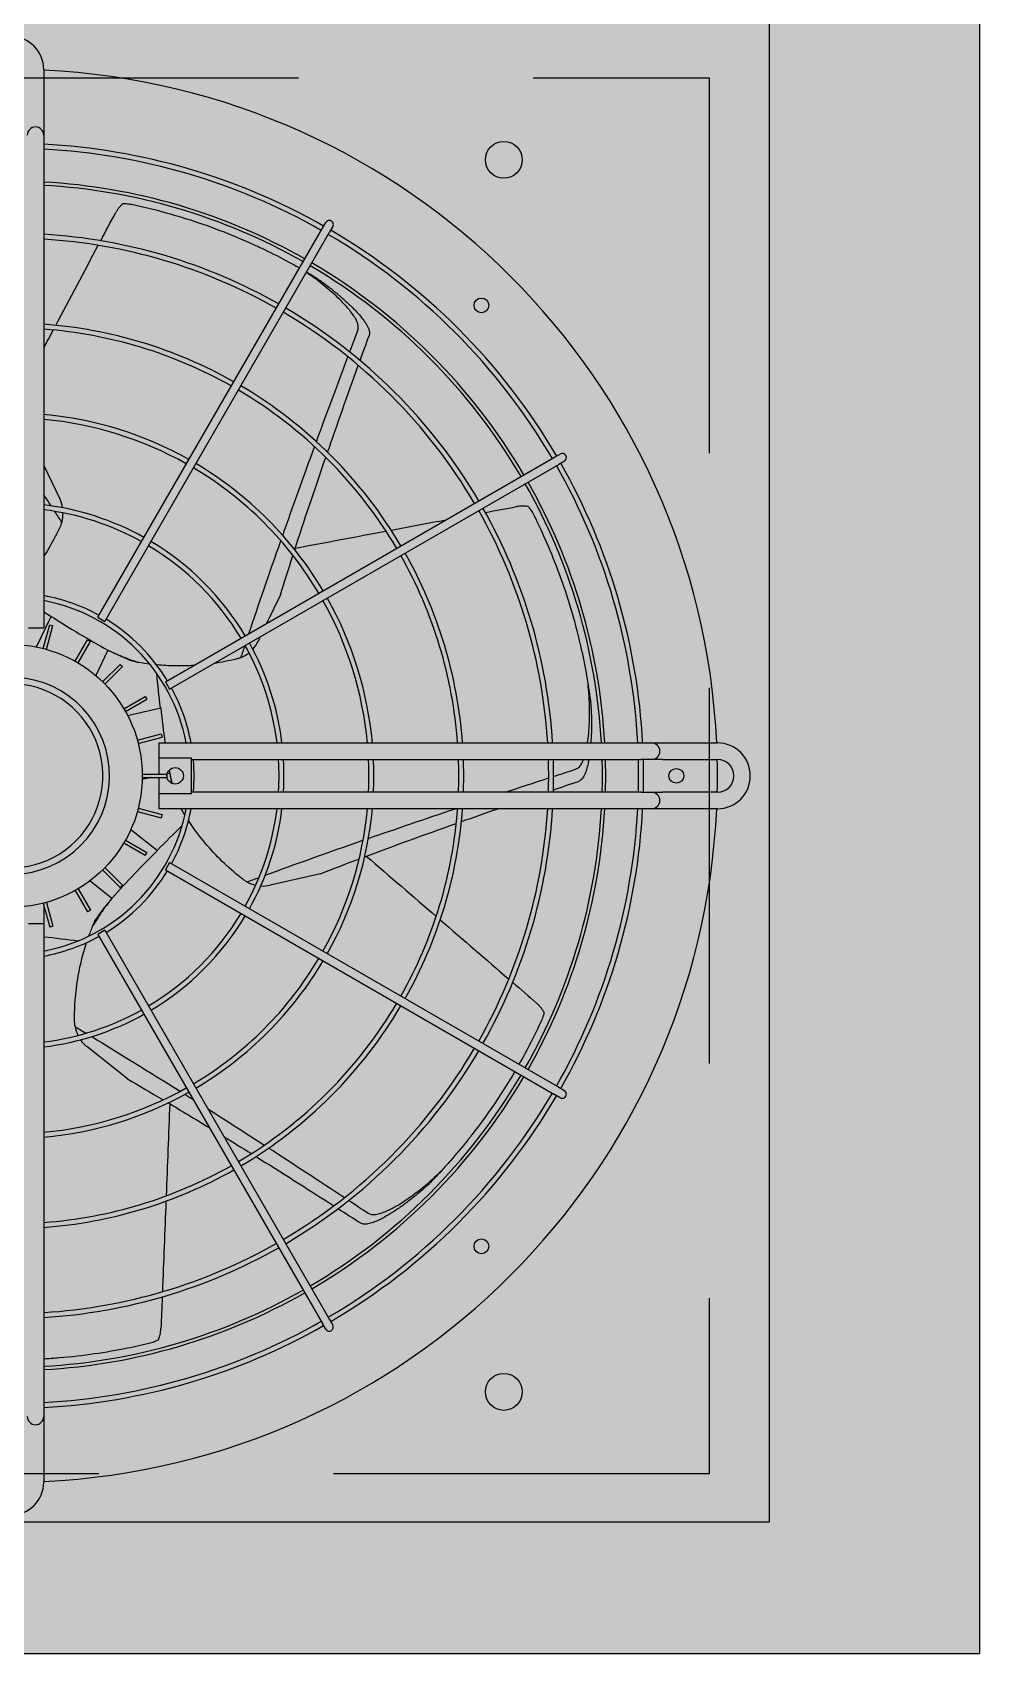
# Model space of a CAD drawing. Header units: metres. Extents: x 0 to 132, y -109 to 310.
# Drawn here: x 18.87 to 19.274, y 254.394 to 255.084 of the extents above; entities that cross this region are included whole.
import ezdxf

# ---------------------------------------------------------------- set-up
doc = ezdxf.new("R2010")
doc.units = ezdxf.units.M
doc.header["$LTSCALE"] = 0.036
doc.linetypes.add('HIDDEN', pattern=[9.525, 6.35, -3.175])
for name, color, linetype in [('elec psiktis', 170, 'Continuous'), ('elec psiktis exartimata', 170, 'Continuous'), ('fan klimatismos hatch', 21, 'Continuous'), ('mihanologika text', 20, 'Continuous')]:
    doc.layers.add(name, color=color, linetype=linetype)

# ---------------------------------------------------------------- blocks, each defined once
blk = doc.blocks.new('heat pump exoteriko')
at = {"layer": 'fan klimatismos hatch'}
blk.add_hatch(color=21, dxfattribs=at).paths.add_polyline_path([(10748.15617, 16894.06774), (10749.33267, 16894.06774), (10749.33267, 16895.13726), (10748.15617, 16895.13726)])
at = {"layer": 'elec psiktis'}
for p in [(10749.33267, 16895.13726), (10748.15617, 16894.06774)]:
    blk.add_line(p, (10749.33267, 16894.06774), dxfattribs=at)
at = {"layer": 'elec psiktis exartimata', "linetype": 'HIDDEN'}
for p, q in [((10748.31816, 16895.02705), (10749.16816, 16895.02705)), ((10749.16816, 16895.02705), (10749.16816, 16894.17705)), ((10749.16816, 16894.17705), (10748.31816, 16894.17705))]:
    blk.add_line(p, q, dxfattribs=at)
at = {"layer": 'elec psiktis exartimata'}
for p, q in [((10748.76316, 16895.03205), (10748.76316, 16894.99855)), ((10748.76316, 16894.99855), (10748.76316, 16894.99205)), ((10748.76316, 16894.99205), (10748.76316, 16894.98555)), ((10748.76316, 16894.98555), (10748.76316, 16894.69205)), ((10748.93275, 16894.93542), (10748.93475, 16894.93888)), ((10748.796, 16894.69856), (10748.93275, 16894.93542)), ((10748.80033, 16894.69606), (10748.93708, 16894.93292)), ((10748.93908, 16894.93638), (10748.93708, 16894.93292)), ((10748.76316, 16894.79099), (10748.77295, 16894.77068)), ((10748.83718, 16894.65921), (10749.07403, 16894.79596)), ((10748.83968, 16894.65488), (10749.07653, 16894.79163)), ((10749.07403, 16894.79596), (10749.0775, 16894.79796)), ((10749.08, 16894.79363), (10749.07653, 16894.79163)), ((10748.90723, 16894.71225), (10748.89882, 16894.69481)), ((10748.75383, 16894.69205), (10748.76316, 16894.69205)), ((10748.75875, 16894.68051), (10748.76772, 16894.69913)), ((10748.7629, 16894.67958), (10748.76678, 16894.69407)), ((10748.76483, 16894.67906), (10748.76872, 16894.69355)), ((10748.76678, 16894.69407), (10748.76872, 16894.69355)), ((10748.796, 16894.69856), (10748.80033, 16894.69606)), ((10748.78229, 16894.67183), (10748.7898, 16894.68482)), ((10748.78403, 16894.67083), (10748.79153, 16894.68382)), ((10748.7898, 16894.68482), (10748.79153, 16894.68382)), ((10748.89497, 16894.68681), (10748.89357, 16894.6839)), ((10748.80223, 16894.67861), (10748.79479, 16894.66316)), ((10748.8025, 16894.67842), (10748.80621, 16894.67663)), ((10748.79902, 16894.65932), (10748.80963, 16894.66993)), ((10748.80043, 16894.65791), (10748.81104, 16894.66852)), ((10748.80963, 16894.66993), (10748.81104, 16894.66852)), ((10748.83718, 16894.65921), (10748.83968, 16894.65488)), ((10748.81194, 16894.64291), (10748.82493, 16894.65041)), ((10748.81294, 16894.64118), (10748.82593, 16894.64868)), ((10748.81423, 16894.63878), (10748.83437, 16894.64338)), ((10748.82493, 16894.65041), (10748.82593, 16894.64868)), ((10748.82017, 16894.62372), (10748.83467, 16894.6276)), ((10748.82069, 16894.62179), (10748.83518, 16894.62567)), ((10748.83316, 16894.62205), (10748.83316, 16894.61272)), ((10748.83316, 16894.62205), (10749.12666, 16894.62205)), ((10748.83467, 16894.6276), (10748.83518, 16894.62567)), ((10749.12666, 16894.62205), (10749.13316, 16894.62205)), ((10749.13316, 16894.62205), (10749.13966, 16894.62205)), ((10749.13966, 16894.62205), (10749.17316, 16894.62205)), ((10748.85316, 16894.61272), (10748.83316, 16894.61272)), ((10748.83316, 16894.61272), (10748.83316, 16894.60305)), ((10748.85316, 16894.59138), (10748.85316, 16894.61272)), ((10748.85316, 16894.61205), (10749.12666, 16894.61205)), ((10749.13316, 16894.61205), (10749.12666, 16894.61205)), ((10749.13966, 16894.61205), (10749.13316, 16894.61205)), ((10749.13966, 16894.61205), (10749.17316, 16894.61205)), ((10748.82316, 16894.60305), (10748.83816, 16894.60305)), ((10748.83816, 16894.60305), (10748.83816, 16894.60105)), ((10748.83985, 16894.6036), (10748.83831, 16894.60325)), ((10748.83986, 16894.60327), (10748.84078, 16894.59926)), ((10748.82866, 16894.60105), (10748.82313, 16894.59979)), ((10748.82316, 16894.60105), (10748.83816, 16894.60105)), ((10748.83316, 16894.60105), (10748.83316, 16894.59138)), ((10749.12666, 16894.59205), (10748.85316, 16894.59205)), ((10749.12666, 16894.59205), (10749.13316, 16894.59205)), ((10749.13316, 16894.59205), (10749.13966, 16894.59205)), ((10749.17316, 16894.59205), (10749.13966, 16894.59205)), ((10748.82069, 16894.58231), (10748.83518, 16894.57843)), ((10748.83316, 16894.59138), (10748.85316, 16894.59138)), ((10748.83316, 16894.59138), (10748.83316, 16894.58205)), ((10749.12666, 16894.58205), (10748.83316, 16894.58205)), ((10749.13316, 16894.58205), (10749.12666, 16894.58205)), ((10749.13966, 16894.58205), (10749.13316, 16894.58205)), ((10749.17316, 16894.58205), (10749.13966, 16894.58205)), ((10748.82017, 16894.58038), (10748.83467, 16894.57649)), ((10748.83518, 16894.57843), (10748.83467, 16894.57649)), ((10748.81294, 16894.56292), (10748.82593, 16894.55541)), ((10748.81619, 16894.56939), (10748.83235, 16894.55651)), ((10748.81194, 16894.56119), (10748.82493, 16894.55368)), ((10748.82593, 16894.55541), (10748.82493, 16894.55368)), ((10748.79902, 16894.54478), (10748.80963, 16894.53417)), ((10748.80043, 16894.54619), (10748.81104, 16894.53558)), ((10748.83968, 16894.54921), (10748.83718, 16894.54488)), ((10748.83718, 16894.54488), (10749.07403, 16894.40813)), ((10748.83968, 16894.54921), (10749.07653, 16894.41246)), ((10748.93162, 16894.54249), (10748.90093, 16894.53549)), ((10748.78403, 16894.53327), (10748.79153, 16894.52028)), ((10748.80466, 16894.52742), (10748.79125, 16894.53812)), ((10748.81104, 16894.53558), (10748.80963, 16894.53417)), ((10748.7629, 16894.52452), (10748.76678, 16894.51003)), ((10748.76316, 16894.52354), (10748.76316, 16894.51205)), ((10748.76483, 16894.52504), (10748.76872, 16894.51054)), ((10748.78229, 16894.53227), (10748.7898, 16894.51928)), ((10748.80441, 16894.52721), (10748.80184, 16894.52399)), ((10748.79153, 16894.52028), (10748.7898, 16894.51928)), ((10748.76316, 16894.51205), (10748.75383, 16894.51205)), ((10748.76316, 16894.51205), (10748.76316, 16894.21855)), ((10748.76872, 16894.51054), (10748.76678, 16894.51003)), ((10748.80033, 16894.50804), (10748.796, 16894.50554)), ((10748.796, 16894.50554), (10748.93275, 16894.26868)), ((10748.80033, 16894.50804), (10748.93708, 16894.27118)), ((10748.8141, 16894.41758), (10748.78949, 16894.4372)), ((10749.0775, 16894.40613), (10749.07403, 16894.40813)), ((10749.07653, 16894.41246), (10749.08, 16894.41046)), ((10748.93475, 16894.26521), (10748.93275, 16894.26868)), ((10748.93708, 16894.27118), (10748.93908, 16894.26771)), ((10748.76316, 16894.21855), (10748.76316, 16894.21205)), ((10748.76316, 16894.21205), (10748.76316, 16894.20555)), ((10748.76316, 16894.20555), (10748.76316, 16894.17205))]:
    blk.add_line(p, q, dxfattribs=at)
blk.add_lwpolyline([(10748.28397, 16895.06218), (10749.20472, 16895.06218), (10749.20472, 16894.14781), (10748.28397, 16894.14781)], close=True, dxfattribs=at)
for centre, radius in [((10749.04316, 16894.97705), 0.01125), ((10749.02954, 16894.88843), 0.0045), ((10748.74316, 16894.60205), 0.08), ((10748.84316, 16894.60205), 0.005), ((10749.14816, 16894.60205), 0.0045), ((10749.02954, 16894.31567), 0.0045), ((10749.04316, 16894.22705), 0.01125)]:
    blk.add_circle(centre, radius, dxfattribs=at)
for centre, radius, start, end in [((10748.74316, 16895.03205), 0.02, 0, 180), ((10748.74316, 16894.60205), 0.43, 2.66588, 87.33412), ((10748.75816, 16894.99205), 0.005, 0, 180), ((10748.74316, 16894.60205), 0.385, 60.37205, 87.02226), ((10748.74316, 16894.60205), 0.382, 60.37498, 86.99885), ((10748.74316, 16894.60205), 0.362, 60.39569, 86.83287), ((10748.74316, 16894.60205), 0.36, 60.39789, 86.81526), ((10748.93691, 16894.93763), 0.0025, 330, 150), ((10748.74316, 16894.60205), 0.3303, 60.43367, 86.52856), ((10748.74316, 16894.60205), 0.3273, 60.43764, 86.4967), ((10748.74316, 16894.60205), 0.382, 30.37498, 59.62502), ((10748.74316, 16894.60205), 0.385, 30.37205, 59.62795), ((10748.74316, 16894.60205), 0.36, 30.39789, 59.60211), ((10748.74316, 16894.60205), 0.362, 30.39569, 59.60431), ((10748.74316, 16894.60205), 0.3273, 30.43764, 59.56236), ((10748.74316, 16894.60205), 0.3303, 30.43367, 59.56633), ((10748.74316, 16894.60205), 0.2756, 60.51974, 85.83845), ((10748.74316, 16894.60205), 0.2726, 60.52546, 85.79257), ((10748.74316, 16894.60205), 0.2756, 30.51974, 59.48026), ((10748.74316, 16894.60205), 0.2726, 30.52546, 59.47454), ((10748.74316, 16894.60205), 0.2209, 60.64845, 84.8054), ((10748.74316, 16894.60205), 0.2179, 60.65738, 84.73368), ((10748.74316, 16894.60205), 0.2179, 30.65738, 59.34262), ((10748.74316, 16894.60205), 0.2209, 30.64845, 59.35155), ((10748.74316, 16894.60205), 0.382, 3.00115, 29.62502), ((10749.07875, 16894.7958), 0.0025, 300, 120), ((10748.74316, 16894.60205), 0.385, 2.97774, 29.62795), ((10748.74316, 16894.60205), 0.36, 3.18474, 29.60211), ((10748.74316, 16894.60205), 0.362, 3.16713, 29.60431), ((10748.75493, 16894.762), 0.02, 9.31822, 25.71429), ((10748.74316, 16894.60205), 0.1662, 60.86188, 83.08845), ((10748.74316, 16894.60205), 0.1632, 60.87773, 82.96076), ((10748.75493, 16894.762), 0.02, 344.15395, 0.37202), ((10748.74316, 16894.60205), 0.3273, 3.5033, 29.56236), ((10748.74316, 16894.60205), 0.3303, 3.47144, 29.56633), ((10748.74316, 16894.60205), 0.1632, 30.87773, 59.12227), ((10748.74316, 16894.60205), 0.1662, 30.86188, 59.13812), ((10748.74316, 16894.60205), 0.2726, 4.20743, 29.47454), ((10748.74316, 16894.60205), 0.2756, 4.16155, 29.48026), ((10748.74316, 16894.60205), 0.1115, 61.28477, 79.66681), ((10748.74316, 16894.60205), 0.2209, 5.1946, 29.35155), ((10748.74316, 16894.60205), 0.1085, 10.62218, 79.37782), ((10748.74316, 16894.60205), 0.2179, 5.26632, 29.34262), ((10749.06416, 16895.15851), 0.54672, 237.16557, 241.37458), ((10748.74316, 16894.60205), 0.1115, 31.28477, 58.71523), ((10748.74316, 16894.60205), 0.1632, 7.03924, 29.12227), ((10748.74316, 16894.60205), 0.1662, 6.91155, 29.13812), ((10748.87555, 16894.69258), 0.02, 317.88965, 334.28571), ((10748.87555, 16894.69258), 0.02, 292.72538, 308.94345), ((10748.74316, 16894.60205), 0.06, 183.18969, 86.81031), ((10748.74316, 16894.60205), 0.056, 179.41531, 90.58469), ((10748.74316, 16894.60205), 0.1115, 10.33319, 28.71523), ((10749.37836, 16894.69803), 0.54672, 185.737, 187.98886), ((10749.13316, 16894.61705), 0.005, 270, 90), ((10749.17316, 16894.60205), 0.02, 270, 90), ((10748.74316, 16894.60205), 0.1115, 0, 5.14555), ((10748.74316, 16894.60205), 0.1632, 0, 3.51297), ((10748.74316, 16894.60205), 0.1662, 0, 3.44948), ((10748.74316, 16894.60205), 0.2179, 0, 2.63038), ((10748.74316, 16894.60205), 0.2209, 0, 2.59463), ((10748.74316, 16894.60205), 0.2726, 0, 2.1023), ((10748.74316, 16894.60205), 0.2756, 0, 2.0794), ((10748.74316, 16894.60205), 0.3273, 0, 1.75083), ((10748.74316, 16894.60205), 0.3303, 0, 1.73492), ((10748.74316, 16894.60205), 0.36, 0, 1.59175), ((10748.74316, 16894.60205), 0.362, 0, 1.58296), ((10748.74316, 16894.60205), 0.382, 0, 1.50006), ((10748.74316, 16894.60205), 0.385, 0, 1.48837), ((10748.74316, 16894.60205), 0.43, 0, 1.33258), ((10749.17316, 16894.60205), 0.01, 270, 90), ((10749.37836, 16894.69803), 0.54672, 189.74648, 189.946), ((10748.74316, 16894.60205), 0.1115, 354.85445, 0), ((10748.74316, 16894.60205), 0.1632, 356.48703, 0), ((10748.74316, 16894.60205), 0.1662, 356.55052, 0), ((10748.74316, 16894.60205), 0.2179, 357.36962, 0), ((10748.74316, 16894.60205), 0.2209, 357.40537, 0), ((10748.74316, 16894.60205), 0.2726, 357.8977, 0), ((10748.74316, 16894.60205), 0.2756, 357.9206, 0), ((10748.74316, 16894.60205), 0.3273, 358.24917, 0), ((10748.74316, 16894.60205), 0.3303, 358.26508, 0), ((10748.74316, 16894.60205), 0.36, 358.40825, 0), ((10748.74316, 16894.60205), 0.362, 358.41704, 0), ((10748.74316, 16894.60205), 0.382, 358.49994, 0), ((10748.74316, 16894.60205), 0.385, 358.51163, 0), ((10748.74316, 16894.60205), 0.43, 358.66742, 0), ((10749.13316, 16894.58705), 0.005, 270, 90), ((10748.74316, 16894.60205), 0.1085, 280.62218, 349.37782), ((10748.74316, 16894.60205), 0.43, 272.66588, 357.33412), ((10748.74316, 16894.60205), 0.1115, 331.28477, 349.66681), ((10748.74316, 16894.60205), 0.1632, 330.87773, 352.96076), ((10748.74316, 16894.60205), 0.1662, 330.86188, 353.08845), ((10748.74316, 16894.60205), 0.2179, 330.65738, 354.73368), ((10748.74316, 16894.60205), 0.2209, 330.64845, 354.8054), ((10748.74316, 16894.60205), 0.2726, 330.52546, 355.79257), ((10748.74316, 16894.60205), 0.2756, 330.51974, 355.83845), ((10748.74316, 16894.60205), 0.3273, 330.43764, 356.4967), ((10748.74316, 16894.60205), 0.3303, 330.43367, 356.52856), ((10748.74316, 16894.60205), 0.36, 330.39789, 356.81526), ((10748.74316, 16894.60205), 0.362, 330.39569, 356.83287), ((10748.74316, 16894.60205), 0.382, 330.37498, 356.99885), ((10748.74316, 16894.60205), 0.385, 330.37205, 357.02226), ((10749.21424, 16894.16528), 0.54672, 134.30843, 138.51743), ((10748.74316, 16894.60205), 0.1115, 301.28477, 328.71523), ((10748.89648, 16894.55499), 0.02, 241.29681, 257.51488), ((10748.89648, 16894.55499), 0.02, 266.46108, 282.85714), ((10748.74316, 16894.60205), 0.1632, 300.87773, 329.12227), ((10748.74316, 16894.60205), 0.1662, 300.86188, 329.13812), ((10748.74316, 16894.60205), 0.1115, 280.33319, 298.71523), ((10748.74316, 16894.60205), 0.2179, 300.65738, 329.34262), ((10748.74316, 16894.60205), 0.2209, 300.64845, 329.35155), ((10748.74316, 16894.60205), 0.2726, 300.52546, 329.47454), ((10748.74316, 16894.60205), 0.1632, 277.03924, 299.12227), ((10748.74316, 16894.60205), 0.1662, 276.91155, 299.13812), ((10748.74316, 16894.60205), 0.2756, 300.51974, 329.48026), ((10748.80196, 16894.45283), 0.02, 189.86824, 206.08631), ((10748.80196, 16894.45283), 0.02, 215.03251, 231.42857), ((10748.74316, 16894.60205), 0.3273, 300.43764, 329.56236), ((10748.74316, 16894.60205), 0.3303, 300.43367, 329.56633), ((10748.74316, 16894.60205), 0.36, 300.39789, 329.60211), ((10748.74316, 16894.60205), 0.362, 300.39569, 329.60431), ((10748.74316, 16894.60205), 0.2179, 275.26632, 299.34262), ((10748.74316, 16894.60205), 0.2209, 275.1946, 299.35155), ((10748.74316, 16894.60205), 0.382, 300.37498, 329.62502), ((10748.74316, 16894.60205), 0.385, 300.37205, 329.62795), ((10749.07875, 16894.4083), 0.0025, 240, 60), ((10748.74316, 16894.60205), 0.2726, 274.20743, 299.47454), ((10748.74316, 16894.60205), 0.2756, 274.16155, 299.48026), ((10748.74316, 16894.60205), 0.3273, 273.5033, 299.56236), ((10748.74316, 16894.60205), 0.3303, 273.47144, 299.56633), ((10748.74316, 16894.60205), 0.36, 273.18474, 299.60211), ((10748.74316, 16894.60205), 0.362, 273.16713, 299.60431), ((10748.74316, 16894.60205), 0.382, 273.00115, 299.62502), ((10748.74316, 16894.60205), 0.385, 272.97774, 299.62795), ((10748.93691, 16894.26646), 0.0025, 210, 30), ((10748.75816, 16894.21205), 0.005, 180, 0), ((10748.74316, 16894.17205), 0.02, 180, 0)]:
    blk.add_arc(centre, radius, start, end, dxfattribs=at)
at = {"layer": 'elec psiktis exartimata', "extrusion": (0, 0, -1)}
for centre, major_axis, ratio, start_param, end_param in [((10746.59749, 16889.82345), (-3.45237, -7.16892), 0.040757, 2.343333, 2.346709), ((10746.59749, 16889.82345), (-3.45237, -7.16892), 0.040757, 2.333158, 2.342778), ((10746.59749, 16889.82345), (-3.45237, -7.16892), 0.040757, 2.330442, 2.332595), ((10756.31866, 16910.00965), (-7.46757, -15.50657), 0.018843, 0.206114, 0.210059), ((10756.31866, 16910.00965), (-7.43303, -15.43485), 0.018843, 0.181938, 0.187017), ((10756.31866, 16910.00965), (-7.46757, -15.50657), 0.018843, 0.188944, 0.205219), ((10756.31866, 16910.00965), (-7.43303, -15.43485), 0.018843, 0.161837, 0.180909), ((10756.31866, 16910.00965), (-7.46757, -15.50657), 0.018843, 0.169281, 0.187941), ((10756.31866, 16910.00965), (-7.43303, -15.43485), 0.018843, 0.137514, 0.160637), ((10741.42026, 16910.13129), (7.46757, -15.50657), 0.018843, 0.144674, 0.147962), ((10741.42026, 16910.13129), (7.46757, -15.50657), 0.018843, 0.13987, 0.143049), ((10743.6693, 16893.30019), (-7.75741, -1.77058), 0.040757, 2.343333, 2.346709), ((10743.6693, 16893.30019), (-7.75741, -1.77058), 0.040757, 2.322894, 2.332595), ((10743.6693, 16893.30019), (-7.75741, -1.77058), 0.040757, 2.333158, 2.339108), ((10756.31866, 16910.00965), (-7.46757, -15.50657), 0.018843, 0.146026, 0.168097), ((10756.31866, 16910.00965), (-7.43303, -15.43485), 0.018843, 0.124789, 0.135982), ((10748.93549, 16894.67835), (0.29218, -0.14071), 0.192511, 2.087387, 2.106047), ((10756.31866, 16910.00965), (-7.46757, -15.50657), 0.018843, 0.13987, 0.143016), ((10748.92273, 16894.49925), (0.07216, -0.31617), 0.192511, 2.087387, 2.163873), ((10765.51255, 16898.28577), (-16.77948, -3.82981), 0.018843, 0.206114, 0.210059), ((10765.51255, 16898.28577), (-16.77948, -3.82981), 0.018843, 0.19712, 0.205219), ((10765.51255, 16898.28577), (-16.70187, -3.81209), 0.018843, 0.181938, 0.187017), ((10765.51255, 16898.28577), (-16.77948, -3.82981), 0.018843, 0.169281, 0.187526), ((10765.51255, 16898.28577), (-16.70187, -3.81209), 0.018843, 0.161837, 0.170185), ((10765.51255, 16898.28577), (-16.70187, -3.81209), 0.018843, 0.137514, 0.160637), ((10748.77475, 16894.39756), (-0.2022, -0.25355), 0.192511, 2.087387, 2.163873), ((10765.51255, 16898.28577), (-16.77948, -3.82981), 0.018843, 0.144674, 0.168097), ((10744.56183, 16897.75726), (6.22096, -4.96105), 0.040757, -0.818699, -0.808998), ((10765.51255, 16898.28577), (-16.70187, -3.81209), 0.018843, 0.124789, 0.135982), ((10765.51255, 16898.28577), (-16.77948, -3.82981), 0.018843, 0.13987, 0.143049), ((10744.56183, 16897.75726), (6.22096, -4.96105), 0.040757, -0.808434, -0.798814), ((10748.60299, 16894.44986), (-0.3243, 0), 0.192511, 2.087387, 2.163873), ((10744.56183, 16897.75726), (6.22096, -4.96105), 0.040757, -0.79826, -0.794884), ((10762.07876, 16883.78797), (13.4561, -10.73088), 0.018843, 3.281463, 3.284642), ((10762.07876, 16883.78797), (13.4561, -10.73088), 0.018843, 3.286266, 3.30969), ((10762.07876, 16883.78797), (13.39386, -10.68125), 0.018843, 3.266381, 3.277575), ((10762.07876, 16883.78797), (13.4561, -10.73088), 0.018843, 3.310873, 3.31287), ((10748.60299, 16899.83839), (0, -7.9569), 0.040757, -0.818699, -0.808998), ((10762.07876, 16883.78797), (13.39386, -10.68125), 0.018843, 3.279106, 3.290935), ((10762.07876, 16883.78797), (13.4561, -10.73088), 0.018843, 3.316492, 3.329534), ((10762.07876, 16883.78797), (13.39386, -10.68125), 0.018843, 3.294965, 3.30223), ((10762.07876, 16883.78797), (13.4561, -10.73088), 0.018843, 3.330536, 3.346812), ((10762.07876, 16883.78797), (13.39386, -10.68125), 0.018843, 3.303429, 3.322502), ((10748.60299, 16899.83839), (0, -7.9569), 0.040757, -0.808434, -0.798814), ((10762.07876, 16883.78797), (13.39386, -10.68125), 0.018843, 3.323531, 3.328609), ((10762.07876, 16883.78797), (13.4561, -10.73088), 0.018843, 3.347706, 3.351652), ((10748.60299, 16899.83839), (0, -7.9569), 0.040757, -0.79826, -0.794884)]:
    blk.add_ellipse(centre, major_axis=major_axis, ratio=ratio, start_param=start_param, end_param=end_param, dxfattribs=at)
at = {"layer": 'elec psiktis exartimata'}
for points, knots in [([(10748.81128, 16894.95037), (10748.81114, 16894.95025), (10748.811, 16894.95012), (10748.81042, 16894.94957), (10748.80999, 16894.94913), (10748.80917, 16894.94821), (10748.80878, 16894.94773), (10748.80804, 16894.94672), (10748.8077, 16894.9462), (10748.8072, 16894.94537), (10748.80703, 16894.94507), (10748.80687, 16894.94476)], [148.21489, 148.21489, 148.21489, 148.21489, 148.790276, 148.790276, 150.632855, 150.632855, 152.475435, 152.475435, 154.318014, 154.318014, 155.348889, 155.348889, 155.348889, 155.348889]), ([(10748.81128, 16894.95037), (10748.81191, 16894.95041), (10748.81253, 16894.95042), (10748.81434, 16894.95036), (10748.8155, 16894.95021), (10748.81663, 16894.94998)], [23.505025, 23.505025, 23.505025, 23.505025, 25.859516, 25.859516, 30.318685, 30.318685, 30.318685, 30.318685]), ([(10748.81663, 16894.94998), (10748.82115, 16894.94902), (10748.82583, 16894.94794), (10748.83689, 16894.94513), (10748.84337, 16894.94331), (10748.85665, 16894.93913), (10748.86345, 16894.93677), (10748.87725, 16894.93148), (10748.88425, 16894.92855), (10748.89333, 16894.92439), (10748.89539, 16894.92343), (10748.89745, 16894.92243)], [5.628237, 5.628237, 5.628237, 5.628237, 24.441601, 24.441601, 48.883202, 48.883202, 73.324803, 73.324803, 97.766405, 97.766405, 104.926774, 104.926774, 104.926774, 104.926774]), ([(10748.89745, 16894.92243), (10748.90243, 16894.92004), (10748.90741, 16894.9175), (10748.91451, 16894.91365), (10748.91666, 16894.91246), (10748.91879, 16894.91125)], [104.926774, 104.926774, 104.926774, 104.926774, 122.208006, 122.208006, 129.682914, 129.682914, 129.682914, 129.682914]), ([(10748.95431, 16894.87327), (10748.95441, 16894.87354), (10748.95448, 16894.87382), (10748.9546, 16894.87452), (10748.95462, 16894.87495), (10748.95457, 16894.87581), (10748.95449, 16894.87624), (10748.9543, 16894.87708), (10748.95417, 16894.87749), (10748.95385, 16894.87837), (10748.95364, 16894.87886), (10748.95316, 16894.87984), (10748.9529, 16894.88033), (10748.95205, 16894.88178), (10748.95141, 16894.88272), (10748.95006, 16894.88457), (10748.94935, 16894.88547), (10748.9479, 16894.88719), (10748.94717, 16894.88801), (10748.94511, 16894.89025), (10748.94368, 16894.8917), (10748.94069, 16894.89456), (10748.93915, 16894.89596), (10748.93596, 16894.89873), (10748.93433, 16894.90008), (10748.931, 16894.90273), (10748.9293, 16894.90403), (10748.92607, 16894.90639), (10748.92453, 16894.90747), (10748.92299, 16894.90852)], [116.818504, 116.818504, 116.818504, 116.818504, 117.674315, 117.674315, 118.90653, 118.90653, 120.138745, 120.138745, 121.370961, 121.370961, 122.9854, 122.9854, 124.599839, 124.599839, 127.828717, 127.828717, 131.057596, 131.057596, 134.286474, 134.286474, 140.459649, 140.459649, 146.632824, 146.632824, 152.805999, 152.805999, 158.979173, 158.979173, 164.453305, 164.453305, 164.453305, 164.453305]), ([(10748.92312, 16894.90875), (10748.92396, 16894.90826), (10748.92479, 16894.90776), (10748.92678, 16894.90658), (10748.92794, 16894.90588), (10748.92909, 16894.90517)], [28.432762, 28.432762, 28.432762, 28.432762, 31.17572, 31.17572, 34.967352, 34.967352, 34.967352, 34.967352]), ([(10748.92909, 16894.90517), (10748.93012, 16894.90446), (10748.93114, 16894.90373), (10748.93398, 16894.90168), (10748.93578, 16894.90033), (10748.93931, 16894.89757), (10748.94105, 16894.89615), (10748.94444, 16894.89328), (10748.94609, 16894.89182), (10748.94929, 16894.88886), (10748.95082, 16894.88736), (10748.95306, 16894.88504), (10748.95386, 16894.88419), (10748.95545, 16894.88239), (10748.95624, 16894.88146), (10748.95774, 16894.87954), (10748.95846, 16894.87855), (10748.95942, 16894.87705), (10748.95972, 16894.87654), (10748.96026, 16894.87552), (10748.96051, 16894.875), (10748.96103, 16894.87373), (10748.96129, 16894.87289), (10748.96142, 16894.87162), (10748.96142, 16894.8712), (10748.96132, 16894.87051), (10748.96125, 16894.87024), (10748.96116, 16894.86997)], [72.856457, 72.856457, 72.856457, 72.856457, 76.498272, 76.498272, 82.972306, 82.972306, 89.446341, 89.446341, 95.920375, 95.920375, 102.39441, 102.39441, 105.823764, 105.823764, 109.253118, 109.253118, 112.682473, 112.682473, 114.39715, 114.39715, 116.111827, 116.111827, 118.548976, 118.548976, 119.767551, 119.767551, 120.608571, 120.608571, 120.608571, 120.608571]), ([(10749.05796, 16894.76597), (10749.05778, 16894.766), (10749.05759, 16894.76603), (10749.0568, 16894.76615), (10749.05619, 16894.76621), (10749.05496, 16894.76627), (10749.05434, 16894.76627), (10749.05309, 16894.76622), (10749.05247, 16894.76617), (10749.05151, 16894.76604), (10749.05117, 16894.76598), (10749.05083, 16894.76592)], [148.21489, 148.21489, 148.21489, 148.21489, 148.790276, 148.790276, 150.632855, 150.632855, 152.475435, 152.475435, 154.318014, 154.318014, 155.348889, 155.348889, 155.348889, 155.348889]), ([(10749.05796, 16894.76597), (10749.05838, 16894.7655), (10749.05878, 16894.76502), (10749.05986, 16894.76357), (10749.06047, 16894.76257), (10749.06099, 16894.76154)], [23.505025, 23.505025, 23.505025, 23.505025, 25.859516, 25.859516, 30.318685, 30.318685, 30.318685, 30.318685]), ([(10749.06099, 16894.76154), (10749.06306, 16894.75741), (10749.06514, 16894.75308), (10749.06984, 16894.74268), (10749.07245, 16894.73648), (10749.07746, 16894.72349), (10749.07985, 16894.7167), (10749.08433, 16894.70261), (10749.0864, 16894.69532), (10749.08881, 16894.68562), (10749.08934, 16894.68341), (10749.08985, 16894.68118)], [5.628237, 5.628237, 5.628237, 5.628237, 24.441601, 24.441601, 48.883202, 48.883202, 73.324803, 73.324803, 97.766405, 97.766405, 104.926774, 104.926774, 104.926774, 104.926774]), ([(10748.77309, 16894.75363), (10748.77211, 16894.75149), (10748.77107, 16894.74937), (10748.76789, 16894.74327), (10748.76562, 16894.73936), (10748.76316, 16894.73556)], [22.344079, 22.344079, 22.344079, 22.344079, 29.207025, 29.207025, 42.305301, 42.305301, 42.305301, 42.305301]), ([(10748.77417, 16894.75654), (10748.77406, 16894.75616), (10748.77395, 16894.75579), (10748.77361, 16894.75483), (10748.77337, 16894.75423), (10748.77309, 16894.75363)], [74.725099, 74.725099, 74.725099, 74.725099, 75.874264, 75.874264, 77.80458, 77.80458, 77.80458, 77.80458]), ([(10749.08985, 16894.68118), (10749.09108, 16894.67579), (10749.09219, 16894.67031), (10749.09363, 16894.66231), (10749.09404, 16894.65984), (10749.09443, 16894.65737)], [104.926774, 104.926774, 104.926774, 104.926774, 122.208006, 122.208006, 129.840338, 129.840338, 129.840338, 129.840338]), ([(10748.80221, 16894.67856), (10748.8023, 16894.67851), (10748.8024, 16894.67846), (10748.80451, 16894.67744), (10748.80661, 16894.6765), (10748.81094, 16894.67468), (10748.81317, 16894.67379), (10748.81722, 16894.67229), (10748.81901, 16894.67165), (10748.82084, 16894.67104)], [51.900767, 51.900767, 51.900767, 51.900767, 52.250056, 52.250056, 59.476064, 59.476064, 66.702072, 66.702072, 72.30074, 72.30074, 72.30074, 72.30074]), ([(10748.81798, 16894.67156), (10748.81796, 16894.67157), (10748.81793, 16894.67158), (10748.81461, 16894.67286), (10748.81141, 16894.67421), (10748.80761, 16894.67596), (10748.80691, 16894.67629), (10748.80621, 16894.67663)], [63.116183, 63.116183, 63.116183, 63.116183, 63.200181, 63.200181, 73.733544, 73.733544, 76.156299, 76.156299, 76.156299, 76.156299]), ([(10748.82084, 16894.67104), (10748.8204, 16894.67111), (10748.81997, 16894.67119), (10748.81899, 16894.67136), (10748.81846, 16894.67146), (10748.81798, 16894.67156)], [60.821368, 60.821368, 60.821368, 60.821368, 62.414931, 62.414931, 64.507113, 64.507113, 64.507113, 64.507113]), ([(10748.88033, 16894.67316), (10748.87805, 16894.67259), (10748.87574, 16894.67208), (10748.87119, 16894.6712), (10748.86894, 16894.67081), (10748.86669, 16894.67048)], [22.344079, 22.344079, 22.344079, 22.344079, 29.207025, 29.207025, 35.813429, 35.813429, 35.813429, 35.813429]), ([(10748.88328, 16894.67413), (10748.88292, 16894.67398), (10748.88256, 16894.67384), (10748.8816, 16894.6735), (10748.88097, 16894.67331), (10748.88033, 16894.67316)], [74.725099, 74.725099, 74.725099, 74.725099, 75.874264, 75.874264, 77.80458, 77.80458, 77.80458, 77.80458]), ([(10748.85449, 16894.66921), (10748.85079, 16894.66898), (10748.84709, 16894.66889), (10748.83955, 16894.669), (10748.8357, 16894.66921), (10748.83189, 16894.66957)], [47.666287, 47.666287, 47.666287, 47.666287, 58.414049, 58.414049, 69.687336, 69.687336, 69.687336, 69.687336]), ([(10749.09412, 16894.62205), (10749.09441, 16894.62397), (10749.09464, 16894.62594), (10749.09501, 16894.62999), (10749.09515, 16894.63207), (10749.09532, 16894.63629), (10749.09537, 16894.63841), (10749.09536, 16894.64266), (10749.09532, 16894.6448), (10749.09508, 16894.65045), (10749.09482, 16894.65395), (10749.09443, 16894.65737)], [134.466889, 134.466889, 134.466889, 134.466889, 140.459649, 140.459649, 146.632824, 146.632824, 152.805999, 152.805999, 158.979173, 158.979173, 169.240552, 169.240552, 169.240552, 169.240552]), ([(10749.09443, 16894.65737), (10749.09483, 16894.65483), (10749.09521, 16894.65227), (10749.09574, 16894.64836), (10749.09591, 16894.64702), (10749.09608, 16894.64568)], [23.843624, 23.843624, 23.843624, 23.843624, 31.17572, 31.17572, 34.967352, 34.967352, 34.967352, 34.967352]), ([(10749.09608, 16894.64568), (10749.09616, 16894.64443), (10749.09623, 16894.64318), (10749.0964, 16894.63968), (10749.09646, 16894.63743), (10749.09651, 16894.63294), (10749.09648, 16894.6307), (10749.09635, 16894.62632), (10749.09624, 16894.62417), (10749.09609, 16894.62205)], [72.856457, 72.856457, 72.856457, 72.856457, 76.498272, 76.498272, 82.972306, 82.972306, 89.446341, 89.446341, 95.760754, 95.760754, 95.760754, 95.760754]), ([(10749.08686, 16894.60607), (10749.08713, 16894.60616), (10749.0874, 16894.60628), (10749.08802, 16894.60662), (10749.08837, 16894.60688), (10749.08901, 16894.60746), (10749.0893, 16894.60778), (10749.08983, 16894.60846), (10749.09007, 16894.60881), (10749.09056, 16894.60961), (10749.09081, 16894.61008), (10749.09128, 16894.61105), (10749.09149, 16894.61154), (10749.09168, 16894.61205)], [116.818504, 116.818504, 116.818504, 116.818504, 117.674315, 117.674315, 118.90653, 118.90653, 120.138745, 120.138745, 121.370961, 121.370961, 122.9854, 122.9854, 124.549341, 124.549341, 124.549341, 124.549341]), ([(10749.09491, 16894.61205), (10749.0947, 16894.61087), (10749.09446, 16894.60967), (10749.0939, 16894.6073), (10749.09358, 16894.60612), (10749.093, 16894.60443), (10749.09279, 16894.60388), (10749.09233, 16894.60282), (10749.09208, 16894.6023), (10749.09141, 16894.60111), (10749.09091, 16894.60037), (10749.09001, 16894.59948), (10749.08968, 16894.59922), (10749.08908, 16894.59887), (10749.08882, 16894.59875), (10749.08855, 16894.59866)], [105.823819, 105.823819, 105.823819, 105.823819, 109.253118, 109.253118, 112.682473, 112.682473, 114.39715, 114.39715, 116.111827, 116.111827, 118.548976, 118.548976, 119.767551, 119.767551, 120.608571, 120.608571, 120.608571, 120.608571]), ([(10748.83979, 16894.60359), (10748.83982, 16894.60348), (10748.83984, 16894.60338), (10748.8403, 16894.60134), (10748.8408, 16894.59938), (10748.84135, 16894.59739)], [51.900767, 51.900767, 51.900767, 51.900767, 52.250056, 52.250056, 58.635791, 58.635791, 58.635791, 58.635791]), ([(10748.88428, 16894.53914), (10748.88242, 16894.54057), (10748.88058, 16894.54206), (10748.87495, 16894.54685), (10748.87128, 16894.55032), (10748.86431, 16894.55761), (10748.86103, 16894.56143), (10748.8556, 16894.56844), (10748.85337, 16894.57158), (10748.85128, 16894.57477)], [22.344079, 22.344079, 22.344079, 22.344079, 29.207025, 29.207025, 43.810537, 43.810537, 58.414049, 58.414049, 69.687336, 69.687336, 69.687336, 69.687336]), ([(10748.88688, 16894.53744), (10748.88654, 16894.53763), (10748.8862, 16894.53782), (10748.88534, 16894.53837), (10748.8848, 16894.53874), (10748.88428, 16894.53914)], [74.725099, 74.725099, 74.725099, 74.725099, 75.874264, 75.874264, 77.80458, 77.80458, 77.80458, 77.80458]), ([(10748.80461, 16894.52746), (10748.80455, 16894.52738), (10748.80448, 16894.52729), (10748.80302, 16894.52546), (10748.80163, 16894.52362), (10748.79889, 16894.51981), (10748.79753, 16894.51783), (10748.79516, 16894.51422), (10748.79414, 16894.51261), (10748.79314, 16894.51097)], [51.900767, 51.900767, 51.900767, 51.900767, 52.250056, 52.250056, 59.476064, 59.476064, 66.702072, 66.702072, 72.30074, 72.30074, 72.30074, 72.30074]), ([(10748.79428, 16894.51364), (10748.79429, 16894.51366), (10748.79431, 16894.51368), (10748.7963, 16894.51663), (10748.79833, 16894.51946), (10748.80088, 16894.52277), (10748.80136, 16894.52338), (10748.80184, 16894.52399)], [63.116183, 63.116183, 63.116183, 63.116183, 63.200181, 63.200181, 73.733544, 73.733544, 76.156299, 76.156299, 76.156299, 76.156299]), ([(10748.79314, 16894.51097), (10748.79331, 16894.51138), (10748.79348, 16894.51178), (10748.79387, 16894.51269), (10748.79408, 16894.51319), (10748.79428, 16894.51364)], [60.821368, 60.821368, 60.821368, 60.821368, 62.414931, 62.414931, 64.507113, 64.507113, 64.507113, 64.507113]), ([(10748.78196, 16894.45249), (10748.78192, 16894.45485), (10748.78194, 16894.45721), (10748.78217, 16894.4646), (10748.78259, 16894.46963), (10748.78395, 16894.47962), (10748.78489, 16894.48457), (10748.78699, 16894.49318), (10748.78805, 16894.49689), (10748.78925, 16894.50052)], [22.344079, 22.344079, 22.344079, 22.344079, 29.207025, 29.207025, 43.810537, 43.810537, 58.414049, 58.414049, 69.687336, 69.687336, 69.687336, 69.687336]), ([(10749.06759, 16894.45813), (10749.0675, 16894.4583), (10749.06741, 16894.45846), (10749.06701, 16894.45915), (10749.06668, 16894.45966), (10749.06596, 16894.46067), (10749.06557, 16894.46116), (10749.06476, 16894.4621), (10749.06433, 16894.46255), (10749.06363, 16894.46322), (10749.06337, 16894.46345), (10749.06311, 16894.46368)], [148.21489, 148.21489, 148.21489, 148.21489, 148.790276, 148.790276, 150.632855, 150.632855, 152.475435, 152.475435, 154.318014, 154.318014, 155.348889, 155.348889, 155.348889, 155.348889]), ([(10749.06759, 16894.45813), (10749.06749, 16894.45751), (10749.06736, 16894.4569), (10749.0669, 16894.45515), (10749.0665, 16894.45405), (10749.06602, 16894.453)], [23.505025, 23.505025, 23.505025, 23.505025, 25.859516, 25.859516, 30.318685, 30.318685, 30.318685, 30.318685]), ([(10748.78226, 16894.44941), (10748.78219, 16894.44979), (10748.78214, 16894.45017), (10748.78202, 16894.45119), (10748.78198, 16894.45184), (10748.78196, 16894.45249)], [74.725099, 74.725099, 74.725099, 74.725099, 75.874264, 75.874264, 77.80458, 77.80458, 77.80458, 77.80458]), ([(10749.06602, 16894.453), (10749.06408, 16894.44881), (10749.06199, 16894.44448), (10749.05744, 16894.43561), (10749.05499, 16894.43105), (10749.05236, 16894.42642)], [5.628237, 5.628237, 5.628237, 5.628237, 24.441601, 24.441601, 43.427126, 43.427126, 43.427126, 43.427126]), ([(10749.04986, 16894.42209), (10749.0464, 16894.41618), (10749.04265, 16894.41019), (10749.0345, 16894.39802), (10749.03009, 16894.39185), (10749.02401, 16894.38392), (10749.02261, 16894.38212), (10749.02118, 16894.38034)], [49.321024, 49.321024, 49.321024, 49.321024, 73.324803, 73.324803, 97.766405, 97.766405, 104.926774, 104.926774, 104.926774, 104.926774]), ([(10749.02118, 16894.38034), (10749.01774, 16894.37602), (10749.01415, 16894.37173), (10749.00879, 16894.36562), (10749.00712, 16894.36375), (10749.00542, 16894.3619)], [104.926774, 104.926774, 104.926774, 104.926774, 122.208006, 122.208006, 129.840338, 129.840338, 129.840338, 129.840338]), ([(10748.9606, 16894.33584), (10748.96084, 16894.33569), (10748.9611, 16894.33555), (10748.96176, 16894.33528), (10748.96217, 16894.33517), (10748.96302, 16894.33503), (10748.96346, 16894.335), (10748.96432, 16894.33501), (10748.96474, 16894.33504), (10748.96567, 16894.33515), (10748.9662, 16894.33525), (10748.96726, 16894.3355), (10748.9678, 16894.33565), (10748.96939, 16894.33615), (10748.97046, 16894.33656), (10748.97256, 16894.33747), (10748.9736, 16894.33797), (10748.97559, 16894.33899), (10748.97656, 16894.33952), (10748.9792, 16894.34103), (10748.98093, 16894.34211), (10748.98438, 16894.34438), (10748.9861, 16894.34558), (10748.9895, 16894.34806), (10748.99119, 16894.34936), (10748.99451, 16894.35201), (10748.99615, 16894.35338), (10749.00042, 16894.35708), (10749.00299, 16894.35948), (10749.00542, 16894.3619)], [116.818504, 116.818504, 116.818504, 116.818504, 117.674315, 117.674315, 118.90653, 118.90653, 120.138745, 120.138745, 121.370961, 121.370961, 122.9854, 122.9854, 124.599839, 124.599839, 127.828717, 127.828717, 131.057596, 131.057596, 134.286474, 134.286474, 140.459649, 140.459649, 146.632824, 146.632824, 152.805999, 152.805999, 158.979173, 158.979173, 169.240552, 169.240552, 169.240552, 169.240552]), ([(10749.00542, 16894.3619), (10749.00369, 16894.36001), (10749.00192, 16894.35812), (10748.9992, 16894.35527), (10748.99826, 16894.3543), (10748.99731, 16894.35334)], [23.843624, 23.843624, 23.843624, 23.843624, 31.17572, 31.17572, 34.967352, 34.967352, 34.967352, 34.967352]), ([(10748.99731, 16894.35334), (10748.99639, 16894.35249), (10748.99545, 16894.35165), (10748.99282, 16894.34934), (10748.99111, 16894.34789), (10748.98762, 16894.34506), (10748.98586, 16894.34368), (10748.9823, 16894.34101), (10748.98051, 16894.33973), (10748.97691, 16894.33727), (10748.97511, 16894.33611), (10748.97235, 16894.33444), (10748.97134, 16894.33385), (10748.96924, 16894.3327), (10748.96815, 16894.33214), (10748.96595, 16894.3311), (10748.96483, 16894.33062), (10748.96315, 16894.33002), (10748.96258, 16894.32984), (10748.96147, 16894.32954), (10748.96091, 16894.32941), (10748.95955, 16894.32919), (10748.95867, 16894.32912), (10748.95741, 16894.32928), (10748.957, 16894.32937), (10748.95635, 16894.32962), (10748.9561, 16894.32975), (10748.95586, 16894.3299)], [72.856457, 72.856457, 72.856457, 72.856457, 76.498272, 76.498272, 82.972306, 82.972306, 89.446341, 89.446341, 95.920375, 95.920375, 102.39441, 102.39441, 105.823764, 105.823764, 109.253118, 109.253118, 112.682473, 112.682473, 114.39715, 114.39715, 116.111827, 116.111827, 118.548976, 118.548976, 119.767551, 119.767551, 120.608571, 120.608571, 120.608571, 120.608571]), ([(10748.82793, 16894.2567), (10748.82344, 16894.2556), (10748.81876, 16894.25454), (10748.80757, 16894.25227), (10748.80095, 16894.25111), (10748.78717, 16894.24911), (10748.78002, 16894.24829), (10748.76953, 16894.24741), (10748.76636, 16894.24719), (10748.76316, 16894.24701)], [5.628237, 5.628237, 5.628237, 5.628237, 24.441601, 24.441601, 48.883202, 48.883202, 73.324803, 73.324803, 83.704009, 83.704009, 83.704009, 83.704009]), ([(10748.83292, 16894.25867), (10748.83237, 16894.25836), (10748.83181, 16894.25808), (10748.83016, 16894.25735), (10748.82905, 16894.25697), (10748.82793, 16894.2567)], [23.505025, 23.505025, 23.505025, 23.505025, 25.859516, 25.859516, 30.318685, 30.318685, 30.318685, 30.318685]), ([(10748.83292, 16894.25867), (10748.833, 16894.25884), (10748.83307, 16894.25902), (10748.83335, 16894.25976), (10748.83355, 16894.26034), (10748.83388, 16894.26153), (10748.83403, 16894.26213), (10748.83425, 16894.26336), (10748.83434, 16894.26398), (10748.83443, 16894.26494), (10748.83445, 16894.26529), (10748.83446, 16894.26563)], [148.21489, 148.21489, 148.21489, 148.21489, 148.790276, 148.790276, 150.632855, 150.632855, 152.475435, 152.475435, 154.318014, 154.318014, 155.348889, 155.348889, 155.348889, 155.348889])]:
    blk.add_open_spline(points, degree=3, knots=knots, dxfattribs=at)
for points in [[(10748.82773, 16894.67002), (10748.82541, 16894.67031), (10748.82311, 16894.67064), (10748.82084, 16894.67104)], [(10748.84121, 16894.59745), (10748.84106, 16894.59805), (10748.84092, 16894.59865), (10748.84078, 16894.59926)], [(10748.84903, 16894.57831), (10748.84827, 16894.57955), (10748.84753, 16894.58079), (10748.84681, 16894.58205)], [(10748.79061, 16894.50447), (10748.7914, 16894.50667), (10748.79225, 16894.50884), (10748.79314, 16894.51097)]]:
    blk.add_open_spline(points, degree=3, dxfattribs=at)
blk = doc.blocks.new('heat pump vrv systoixia')
at = {"layer": 'elec psiktis', "xscale": 0.7000000000000455, "yscale": 0.7000000000000455, "zscale": 0.7000000000000455}
blk.add_blockref('heat pump exoteriko', (-7422.08762, -11821.11105), dxfattribs=at)

msp = doc.modelspace()

# ---------------------------------------------------------------- block references
at = {"layer": 'mihanologika text', "color": 21}
msp.add_blockref('heat pump vrv systoixia', (-83.17164, 249.65714), dxfattribs=at)

doc.saveas('drawing.dxf')
